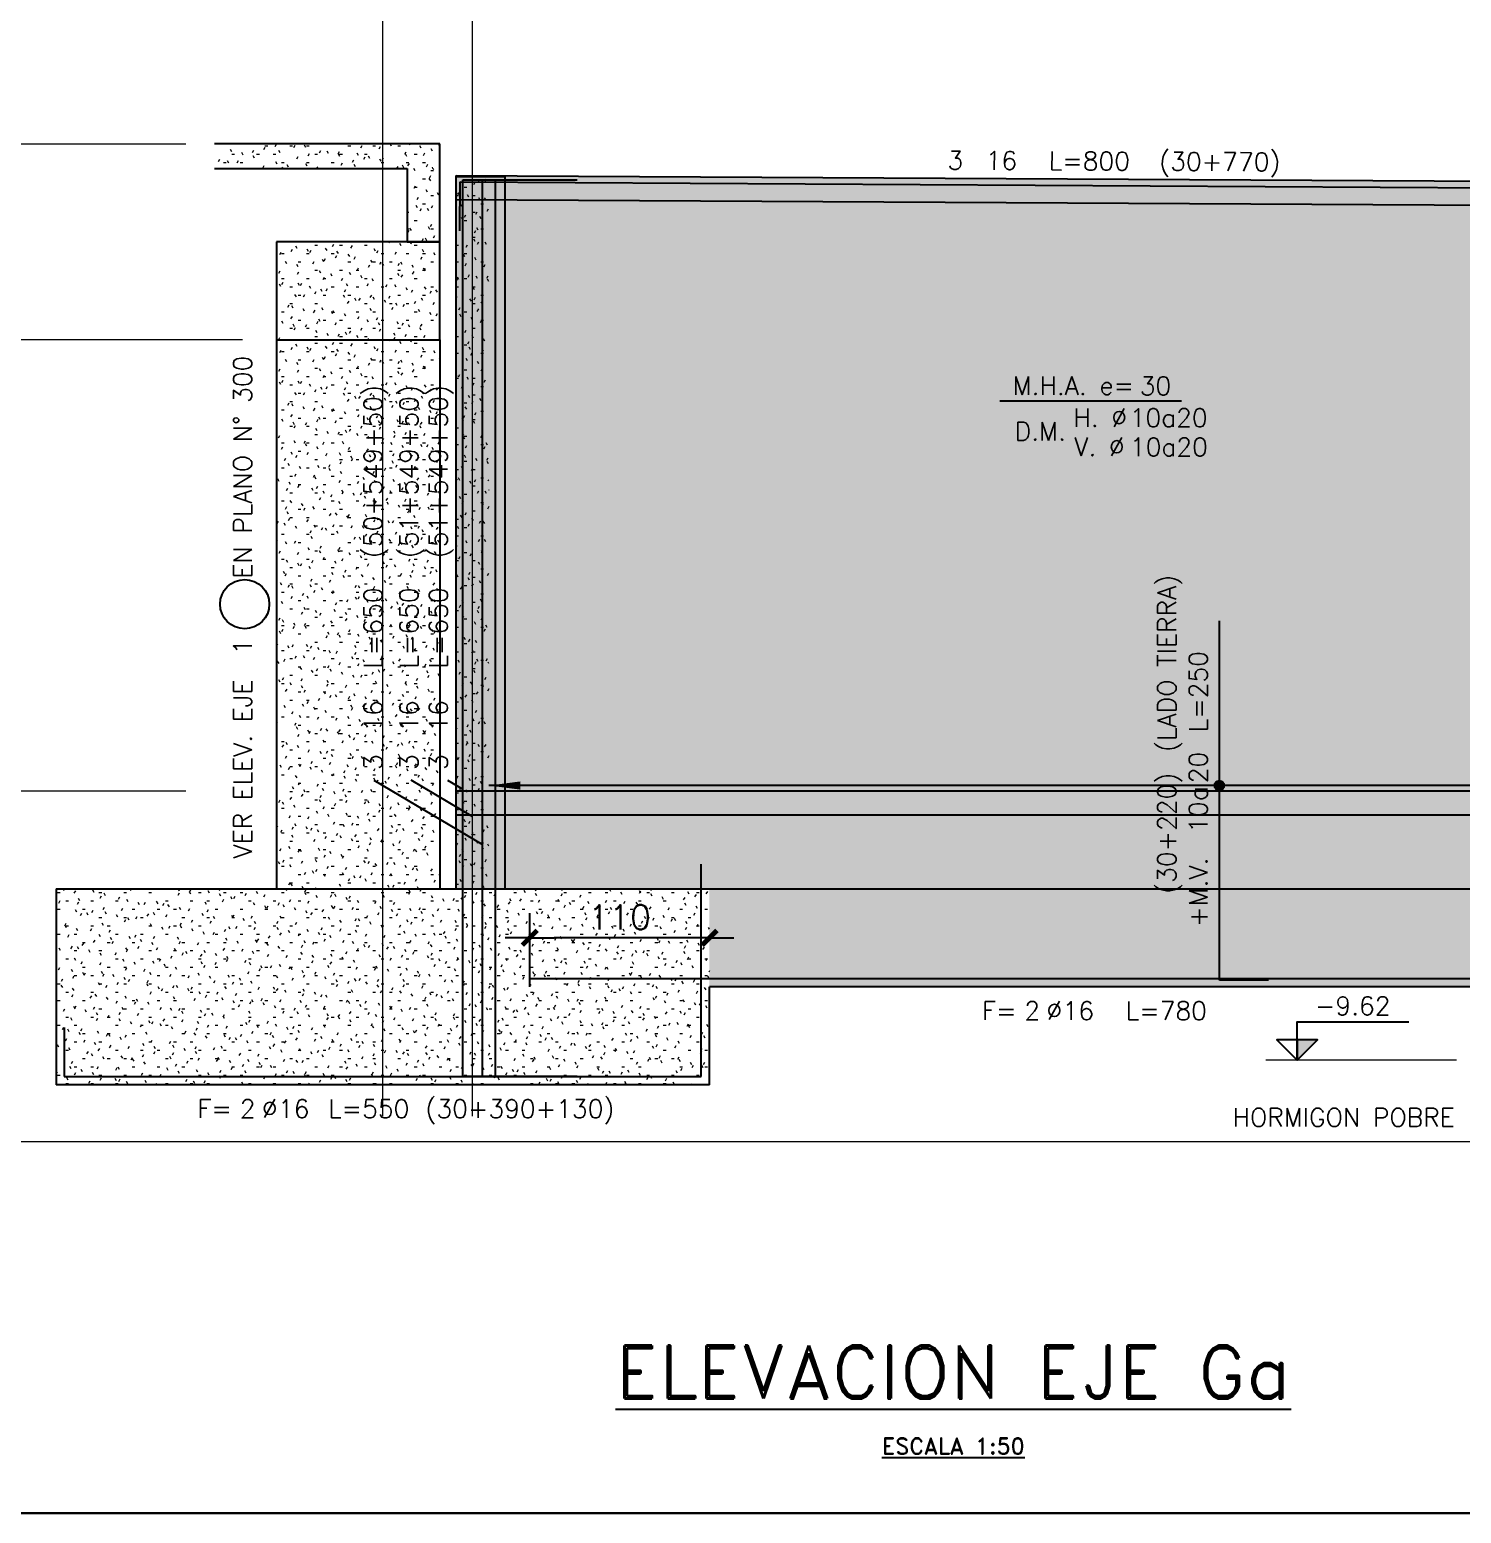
# Model space of a CAD drawing. Extents: x -9696 to 17719, y -11558 to 16829.
# Drawn here: x 628 to 1504, y 68 to 976 of the extents above; entities that cross this region are included whole.
import ezdxf
from ezdxf.enums import TextEntityAlignment as Align

# ---------------------------------------------------------------- set-up
doc = ezdxf.new("R2010")
doc.units = 0
doc.header["$LTSCALE"] = 30
doc.header["$MEASUREMENT"] = 0
doc.linetypes.add('EJEGa$0$RLE-PROYECCION', pattern=[0.71438, 0.47625, -0.23813])
doc.layers.get('0').update_dxf_attribs({"linetype": 'CONTINUOUS'})
for name, color, linetype in [('EJEGa$0$FE', 7, 'CONTINUOUS'), ('EJEGa$0$RLA-CONTORNOS', 3, 'CONTINUOUS'), ('EJEGa$0$RLA-FE', 7, 'CONTINUOUS'), ('EJEGa$0$RLA-TEXTOS-FE', 9, 'CONTINUOUS'), ('EJEGa$0$TEXTOS-FE', 9, 'CONTINUOUS'), ('EJEGa$0$TEXTOS1', 9, 'CONTINUOUS'), ('RLA-FORMATO', 7, 'CONTINUOUS')]:
    doc.layers.add(name, color=color, linetype=linetype)
doc.layers.add('EJEGa$0$RLA-ACHURADO', color=30, linetype='EJEGa$0$RLE-PROYECCION', lineweight=15, transparency=0.7)
for name, color, linetype, lineweight in [('EJEGa$0$RLA-CONTORNO', 30, 'CONTINUOUS', 25), ('EJEGa$0$RLA-EJES', 1, 'CONTINUOUS', 9), ('EJEGa$0$RLA-NIVEL-1', 1, 'CONTINUOUS', 9), ('EJEGa$0$RLA-TEXTOS-1', 9, 'CONTINUOUS', 9), ('EJEGa$0$RLA-TITULO', 6, 'CONTINUOUS', 25)]:
    doc.layers.add(name, color=color, linetype=linetype, lineweight=lineweight)
doc.styles.add('EJEGa$0$RomanD', font='romand.shx', dxfattribs={"height": 31.5})
doc.styles.add('EJEGa$0$RomanD_1', font='romand__.ttf', dxfattribs={"height": 10})
doc.styles.add('EJEGa$0$RomanS', font='romans.shx', dxfattribs={"height": 11.25})
doc.dimstyles.new('EJEGa$0$ING50', dxfattribs={"dimscale": 50, "dimtxt": 0.27, "dimasz": 0.3, "dimexe": 0, "dimexo": 0, "dimgap": 0.1, "dimtad": 1, "dimdec": 1, "dimzin": 12, "dimdsep": 46, "dimtxsty": 'EJEGa$0$RomanS', "dimblk": 'EJEGa$0$TICK1', "dimblk1": 'EJEGa$0$TICK1', "dimblk2": 'EJEGa$0$TICK1', "dimcen": 0.09, "dimclrd": 2, "dimclre": 1, "dimclrt": 3, "dimadec": 0, "dimazin": 0, "dimtfac": 1, "dimtdec": 0, "dimtix": 1, "dimtmove": 2, "dimatfit": 3, "dimldrblk": 'EJEGa$0$TICK1', "dimfxl": 0, "dimfxlon": 1, "dimtolj": 1, "dimtzin": 0, "dimarcsym": 0})
pattern_1 = [(0, (842.918, -1660.081), (20.32, 5.08), [1.676, -13.564, 1.676, -13.564, -81.28]), (0, (842.918, -1660.081), (20.32, 5.08), [-30.48, 1.676, -28.804, 1.676, -13.564, -35.56]), (0, (842.918, -1660.081), (20.32, 5.08), [-76.2, 1.676, -8.484, 1.676, -23.724]), (120, (850.538, -1657.541), (-14.559409, 15.057636), [1.676, -13.564, 1.676, -13.564, -81.28]), (120, (850.538, -1657.541), (-14.559409, 15.057636), [-30.48, 1.676, -28.804, 1.676, -13.564, -35.56]), (120, (850.538, -1657.541), (-14.559409, 15.057636), [-76.2, 1.676, -8.484, 1.676, -23.724]), (240, (853.078, -1647.381), (-5.760591, -20.137636), [1.676, -13.564, 1.676, -13.564, -81.28]), (240, (853.078, -1647.381), (-5.760591, -20.137636), [-30.48, 1.676, -28.804, 1.676, -13.564, -35.56]), (240, (853.078, -1647.381), (-5.760591, -20.137636), [-76.2, 1.676, -8.484, 1.676, -23.724])]

# ---------------------------------------------------------------- blocks, each defined once
blk = doc.blocks.new('*U228')
at = {"layer": 'EJEGa$0$RLA-FE'}
for p, q in [((390, 0), (390, 130)), ((0, 30), (0, 0)), ((0, 0), (308.21, 0)), ((308.21, 0), (358.21, 0)), ((358.21, 0), (390, 0))]:
    blk.add_line(p, q, dxfattribs=at)
at = {"layer": 'EJEGa$0$RLA-FE', "color": 3, "style": 'EJEGa$0$RomanS', "flags": 8}
for tag, p in [('F=', (102.71, -25.3)), ('NUM', (117.12, -25.3))]:
    blk.add_attdef(tag, text='', height=11.25, dxfattribs=at).set_placement(p, align=Align.RIGHT)
at = {"layer": 'EJEGa$0$RLA-FE', "color": 3, "style": 'EJEGa$0$RomanS'}
for tag, p, flags in [('PHI', (121.02, -25.08), 12), ('DIAM', (130.87, -25.3), 12), ('MINUS', (152.89, -25.3), 13), ('MARK', (166.28, -25.3), 13), ('TEXTO_FE1', (169.58, -25.3), 8), ('TEXTO_FE2', (237.11, -25.28), 8), ('TIPO', (193.8, -57.92), 13), ('NVECES', (179.93, -76.86), 13), ('NUMFE', (183.86, -96.62), 13), ('CAPA', (192.06, -115.74), 13), ('DESPLAZA', (277.18, -134.17), 13), ('ESPACIO', (283.22, -152.53), 13), ('CANT', (297.06, -171.33), 13)]:
    blk.add_attdef(tag, p, '', height=11.25, dxfattribs=dict(at, flags=flags))
blk = doc.blocks.new('*U230')
at = {"layer": 'EJEGa$0$RLA-FE'}
for p, q in [((0, 0), (0, 0)), ((0, 0), (698.21, 0)), ((698.21, 0), (748.21, 0)), ((748.21, 0), (780, 0)), ((780, 0), (780, 0))]:
    blk.add_line(p, q, dxfattribs=at)
at = {"layer": 'EJEGa$0$RLA-FE', "color": 3, "style": 'EJEGa$0$RomanS', "flags": 8}
for tag, p in [('F=', (297.99, -25.3)), ('NUM', (312.4, -25.3))]:
    blk.add_attdef(tag, text='', height=11.25, dxfattribs=at).set_placement(p, align=Align.RIGHT)
at = {"layer": 'EJEGa$0$RLA-FE', "color": 3, "style": 'EJEGa$0$RomanS'}
for tag, p, flags in [('PHI', (316.3, -25.08), 12), ('DIAM', (326.15, -25.3), 12), ('MINUS', (348.17, -25.3), 13), ('MARK', (361.56, -25.3), 13), ('TEXTO_FE1', (364.87, -25.3), 8), ('TEXTO_FE2', (432.39, -25.28), 8), ('TIPO', (388.8, -57.92), 13), ('NVECES', (374.93, -76.86), 13), ('NUMFE', (378.86, -96.62), 13), ('CAPA', (387.06, -115.74), 13), ('DESPLAZA', (277.18, -134.17), 13), ('ESPACIO', (283.22, -152.53), 13), ('CANT', (297.06, -171.33), 13)]:
    blk.add_attdef(tag, p, '', height=11.25, dxfattribs=dict(at, flags=flags))
blk = doc.blocks.new('EJEGa$0$TICK1')
at = {"color": 2}
for points in [[(0, 0), (-1, 0)], [(0, 0), (1, 0)]]:
    blk.add_lwpolyline(points, dxfattribs=at)
at = {"color": 2, "const_width": 0.2}
blk.add_lwpolyline([(-0.3, -0.3), (0.3, 0.3)], dxfattribs=at)
blk = doc.blocks.new('*D229')
at = {"layer": 'EJEGa$0$RLA-FE', "color": 2, "lineweight": -2, "transparency": 16777216}
blk.add_line((595.2, -887.01), (515.2, -887.01), dxfattribs=at)
at = {"layer": 'EJEGa$0$RLA-FE', "color": 2, "lineweight": -2, "transparency": 16777216, "xscale": 15, "yscale": 15, "zscale": 15, "rotation": 180}
blk.add_blockref('EJEGa$0$TICK1', (500.2, -887.01), dxfattribs=at)
at = {"layer": 'EJEGa$0$RLA-FE', "color": 2, "lineweight": -2, "transparency": 16777216, "xscale": 15, "yscale": 15, "zscale": 15}
blk.add_blockref('EJEGa$0$TICK1', (610.2, -887.01), dxfattribs=at)
at = {"layer": 'EJEGa$0$RLA-FE', "color": 3, "transparency": 16777216, "insert": (555.2, -874.44), "char_height": 15, "attachment_point": 5, "style": 'EJEGa$0$RomanS'}
blk.add_mtext('\\A1;110', dxfattribs=at)
blk = doc.blocks.new('*U225')
at = {"layer": 'EJEGa$0$TEXTOS1', "color": 5}
blk.add_line((-55.6, 0), (55.6, 0), dxfattribs=at)
at = {"layer": 'EJEGa$0$TEXTOS-FE', "color": 9, "style": 'EJEGa$0$RomanS'}
for s, p in [('H. %%C', (5.91, -15.98)), ('D.M.', (-30.78, -24.35)), ('V. %%C', (5.39, -33.82))]:
    blk.add_text(s, height=11.25, dxfattribs=at).set_placement(p, align=Align.CENTER)
at = {"layer": 'EJEGa$0$TEXTOS-FE', "color": 9, "style": 'EJEGa$0$RomanS', "flags": 12}
for tag, p in [('MALLA_2', (23.91, -16.08)), ('MALLA_3', (24.04, -33.98))]:
    blk.add_attdef(tag, p, '', height=11.25, dxfattribs=at)
at = {"layer": 'EJEGa$0$TEXTOS1', "color": 9, "style": 'EJEGa$0$RomanS'}
blk.add_text('M.H.A. e=', height=11.25, dxfattribs=at).set_placement((-10.55, 3.6), align=Align.CENTER)
at = {"layer": 'EJEGa$0$TEXTOS1', "color": 9, "style": 'EJEGa$0$RomanS', "flags": 12}
blk.add_attdef('ESPESOR', (30.06, 3.44), '', height=11.25, dxfattribs=at)
blk = doc.blocks.new('EJEGa$0$FLECHA')
at = {"color": 2}
blk.add_lwpolyline([(0, 0, 0, 5, 0), (19.21, 0, 5, 5, 0)], format="xyseb", dxfattribs=at)
blk = doc.blocks.new('*U236')
at = {"layer": 'EJEGa$0$RLA-FE'}
h = blk.add_hatch(color=256, dxfattribs=at)
edge = h.paths.add_edge_path()
edge.add_arc((119.19, 0), 3, 0, 360)
at = {"layer": 'EJEGa$0$RLA-FE', "color": 1}
blk.add_line((119.19, -342.84), (119.19, 447.14), dxfattribs=at)
at = {"layer": 'EJEGa$0$RLA-FE'}
for p, q in [((0, -30), (0, 0)), ((0, 0), (138.21, 0)), ((138.21, 0), (188.21, 0)), ((188.21, 0), (220, 0)), ((220, 0), (220, 0))]:
    blk.add_line(p, q, dxfattribs=at)
blk.add_circle((119.19, 0), 3, dxfattribs=at)
at = {"layer": 'EJEGa$0$FE', "color": 1, "rotation": 270}
blk.add_blockref('EJEGa$0$FLECHA', (119.19, 447.14), dxfattribs=at)
at = {"layer": 'EJEGa$0$FE', "color": 1, "xscale": -1, "rotation": 270}
blk.add_blockref('EJEGa$0$FLECHA', (119.19, -342.84), dxfattribs=at)
at = {"layer": 'EJEGa$0$RLA-FE', "color": 3, "style": 'EJEGa$0$RomanS'}
for tag, flags, p in [('TEXTO_FE2', 8, (127.09, 26.53)), ('+SUPLE', 12, (75.04, 7.32))]:
    blk.add_attdef(tag, text='', height=11.25, dxfattribs=dict(at, flags=flags)).set_placement(p, align=Align.RIGHT)
for tag, p, flags in [('LADO', (139.75, 26.53), 8), ('PHI', (79.08, 7.54), 14), ('A', (109.68, 7.32), 12), ('ESP', (120.58, 7.32), 12), ('MINUS', (145.65, 7.32), 13), ('TEXTO_FE1', (151.84, 7.32), 8), ('MARK', (159.05, 7.32), 13), ('TIPO', (89.59, -50.69), 13), ('NVECES', (75.71, -69.63), 13), ('NUMFE', (79.64, -89.39), 13), ('CAPA', (87.84, -108.51), 13), ('DESPLAZA', (258.97, -126.5), 13), ('ESPACIO', (265.02, -144.86), 13), ('CANT', (278.86, -163.66), 13), ('REC', (283.33, -184.45), 9)]:
    blk.add_attdef(tag, p, '', height=11.25, dxfattribs=dict(at, flags=flags))
at = {"layer": 'EJEGa$0$RLA-FE', "color": 3, "style": 'EJEGa$0$RomanS', "flags": 12}
blk.add_attdef('DIAM', text='', height=11.25, dxfattribs=at).set_placement((99.88, 7.32), align=Align.CENTER)
blk = doc.blocks.new('*U264')
at = {"layer": 'EJEGa$0$RLA-FE'}
for p, q in [((0, -30), (0, 0)), ((0, 0), (688.21, 0)), ((688.21, 0), (738.21, 0)), ((738.21, 0), (770, 0)), ((770, 0), (770, 0))]:
    blk.add_line(p, q, dxfattribs=at)
at = {"layer": 'EJEGa$0$RLA-FE', "color": 3, "style": 'EJEGa$0$RomanS', "flags": 8}
for tag, p in [('F=', (293.44, 9.32)), ('NUM', (307.85, 9.32))]:
    blk.add_attdef(tag, text='', height=11.25, dxfattribs=at).set_placement(p, align=Align.RIGHT)
at = {"layer": 'EJEGa$0$RLA-FE', "color": 3, "style": 'EJEGa$0$RomanS'}
for tag, p, flags in [('PHI', (311.74, 9.54), 14), ('DIAM', (321.6, 9.32), 12), ('MINUS', (343.62, 9.32), 13), ('MARK', (357.01, 9.32), 13), ('TEXTO_FE1', (360.31, 9.32), 8), ('TEXTO_FE2', (427.83, 9.34), 8), ('TIPO', (383.8, -75.78), 13), ('NVECES', (369.93, -94.72), 13), ('NUMFE', (373.86, -114.48), 13), ('CAPA', (382.06, -133.6), 13), ('DESPLAZA', (278.34, -151.59), 13), ('ESPACIO', (284.39, -169.95), 13), ('CANT', (298.23, -188.75), 13)]:
    blk.add_attdef(tag, p, '', height=11.25, dxfattribs=dict(at, flags=flags))
blk = doc.blocks.new('*U266')
at = {"layer": 'EJEGa$0$RLA-FE'}
for p, q in [((0, 36), (0, 0)), ((580, 0), (580, 34)), ((0, 0), (498.21, 0)), ((498.21, 0), (548.21, 0)), ((548.21, 0), (580, 0))]:
    blk.add_line(p, q, dxfattribs=at)
at = {"layer": 'EJEGa$0$RLA-FE', "color": 3, "style": 'EJEGa$0$RomanS', "flags": 8}
for tag, p in [('F=', (198.44, -19.89)), ('NUM', (212.85, -19.89))]:
    blk.add_attdef(tag, text='', height=11.25, dxfattribs=at).set_placement(p, align=Align.RIGHT)
at = {"layer": 'EJEGa$0$RLA-FE', "color": 3, "style": 'EJEGa$0$RomanS'}
for tag, p, flags in [('PHI', (216.74, -19.68), 12), ('DIAM', (226.6, -19.89), 12), ('MINUS', (248.62, -19.89), 13), ('MARK', (262.01, -19.89), 13), ('TEXTO_FE1', (265.31, -19.89), 8), ('TEXTO_FE2', (332.83, -19.88), 8), ('TIPO', (288.8, -57.92), 13), ('NVECES', (274.93, -76.86), 13), ('NUMFE', (278.86, -96.62), 13), ('CAPA', (287.06, -115.74), 13), ('DESPLAZA', (277.18, -134.17), 13), ('ESPACIO', (283.22, -152.53), 13), ('CANT', (297.06, -171.33), 13)]:
    blk.add_attdef(tag, p, '', height=11.25, dxfattribs=dict(at, flags=flags))
blk = doc.blocks.new('*U267')
at = {"layer": 'EJEGa$0$RLA-FE'}
for p, q in [((0, 36), (0, 0)), ((580, 0), (580, 34)), ((0, 0), (498.21, 0)), ((498.21, 0), (548.21, 0)), ((548.21, 0), (580, 0))]:
    blk.add_line(p, q, dxfattribs=at)
at = {"layer": 'EJEGa$0$RLA-FE', "color": 3, "style": 'EJEGa$0$RomanS', "flags": 8}
for tag, p in [('F=', (198.44, -49.89)), ('NUM', (212.85, -49.89))]:
    blk.add_attdef(tag, text='', height=11.25, dxfattribs=at).set_placement(p, align=Align.RIGHT)
at = {"layer": 'EJEGa$0$RLA-FE', "color": 3, "style": 'EJEGa$0$RomanS'}
for tag, p, flags in [('PHI', (216.74, -49.68), 12), ('DIAM', (226.6, -49.89), 12), ('MINUS', (248.62, -49.89), 13), ('MARK', (262.01, -49.89), 13), ('TEXTO_FE1', (265.31, -49.89), 8), ('TEXTO_FE2', (332.83, -49.88), 8), ('TIPO', (288.8, -57.92), 13), ('NVECES', (274.93, -76.86), 13), ('NUMFE', (278.86, -96.62), 13), ('CAPA', (287.06, -115.74), 13), ('DESPLAZA', (277.18, -134.17), 13), ('ESPACIO', (283.22, -152.53), 13), ('CANT', (297.06, -171.33), 13)]:
    blk.add_attdef(tag, p, '', height=11.25, dxfattribs=dict(at, flags=flags))
blk = doc.blocks.new('*U268')
at = {"layer": 'EJEGa$0$RLA-FE'}
for p, q in [((0, -51), (0, 0)), ((0, 0), (467.21, 0)), ((467.21, 0), (517.21, 0)), ((517.21, 0), (549, 0)), ((549, 0), (549, -50))]:
    blk.add_line(p, q, dxfattribs=at)
at = {"layer": 'EJEGa$0$RLA-FE', "color": 3, "style": 'EJEGa$0$RomanS', "flags": 8}
for tag, p in [('F=', (182.94, 9.32)), ('NUM', (197.35, 9.32))]:
    blk.add_attdef(tag, text='', height=11.25, dxfattribs=at).set_placement(p, align=Align.RIGHT)
at = {"layer": 'EJEGa$0$RLA-FE', "color": 3, "style": 'EJEGa$0$RomanS'}
for tag, p, flags in [('PHI', (201.24, 9.54), 14), ('DIAM', (211.1, 9.32), 12), ('MINUS', (233.12, 9.32), 13), ('MARK', (246.51, 9.32), 13), ('TEXTO_FE1', (249.81, 9.32), 8), ('TEXTO_FE2', (317.33, 9.34), 8), ('TIPO', (273.3, -75.78), 13), ('NVECES', (259.43, -94.72), 13), ('NUMFE', (263.36, -114.48), 13), ('CAPA', (271.56, -133.6), 13), ('DESPLAZA', (278.34, -151.59), 13), ('ESPACIO', (284.39, -169.95), 13), ('CANT', (298.23, -188.75), 13)]:
    blk.add_attdef(tag, p, '', height=11.25, dxfattribs=dict(at, flags=flags))
blk = doc.blocks.new('*U269')
at = {"layer": 'EJEGa$0$RLA-FE'}
for p, q in [((0, -51), (0, 0)), ((0, 0), (467.21, 0)), ((467.21, 0), (517.21, 0)), ((517.21, 0), (549, 0)), ((549, 0), (549, -50))]:
    blk.add_line(p, q, dxfattribs=at)
at = {"layer": 'EJEGa$0$RLA-FE', "color": 3, "style": 'EJEGa$0$RomanS', "flags": 8}
for tag, p in [('F=', (182.94, 39.32)), ('NUM', (197.35, 39.32))]:
    blk.add_attdef(tag, text='', height=11.25, dxfattribs=at).set_placement(p, align=Align.RIGHT)
at = {"layer": 'EJEGa$0$RLA-FE', "color": 3, "style": 'EJEGa$0$RomanS'}
for tag, p, flags in [('PHI', (201.24, 39.54), 14), ('DIAM', (211.1, 39.32), 12), ('MINUS', (233.12, 39.32), 13), ('MARK', (246.51, 39.32), 13), ('TEXTO_FE1', (249.81, 39.32), 8), ('TEXTO_FE2', (317.33, 39.34), 8), ('TIPO', (273.3, -75.78), 13), ('NVECES', (259.43, -94.72), 13), ('NUMFE', (263.36, -114.48), 13), ('CAPA', (271.56, -133.6), 13), ('DESPLAZA', (278.34, -151.59), 13), ('ESPACIO', (284.39, -169.95), 13), ('CANT', (298.23, -188.75), 13)]:
    blk.add_attdef(tag, p, '', height=11.25, dxfattribs=dict(at, flags=flags))
blk = doc.blocks.new('*U270')
at = {"layer": 'EJEGa$0$RLA-FE'}
for p, q in [((0, -50), (0, 0)), ((0, 0), (467.21, 0)), ((467.21, 0), (517.21, 0)), ((517.21, 0), (549, 0)), ((549, 0), (549, -50))]:
    blk.add_line(p, q, dxfattribs=at)
at = {"layer": 'EJEGa$0$RLA-FE', "color": 3, "style": 'EJEGa$0$RomanS', "flags": 8}
for tag, p in [('F=', (182.94, 69.32)), ('NUM', (197.35, 69.32))]:
    blk.add_attdef(tag, text='', height=11.25, dxfattribs=at).set_placement(p, align=Align.RIGHT)
at = {"layer": 'EJEGa$0$RLA-FE', "color": 3, "style": 'EJEGa$0$RomanS'}
for tag, p, flags in [('PHI', (201.24, 69.54), 14), ('DIAM', (211.1, 69.32), 12), ('MINUS', (233.12, 69.32), 13), ('MARK', (246.51, 69.32), 13), ('TEXTO_FE1', (249.81, 69.32), 8), ('TEXTO_FE2', (317.33, 69.34), 8), ('TIPO', (273.3, -75.78), 13), ('NVECES', (259.43, -94.72), 13), ('NUMFE', (263.36, -114.48), 13), ('CAPA', (271.56, -133.6), 13), ('DESPLAZA', (283.34, -151.59), 13), ('ESPACIO', (289.39, -169.95), 13), ('CANT', (303.23, -188.75), 13)]:
    blk.add_attdef(tag, p, '', height=11.25, dxfattribs=dict(at, flags=flags))
blk = doc.blocks.new('EJEGa$0$A$C1DD01028')
at = {"layer": 'EJEGa$0$RLA-FE'}
ref = blk.add_blockref('*U270', (24, -115), dxfattribs=dict(at, rotation=90))
ref.add_attrib('DIAM', '16', (-45.32, 96.1), dxfattribs={"color": 3, "height": 11.25, "rotation": 90, "style": 'EJEGa$0$RomanS'})
ref.add_attrib('NUM', '3', dxfattribs={"color": 3, "height": 11.25, "rotation": 90, "style": 'EJEGa$0$RomanS'}).set_placement((-45.32, 82.35), align=Align.RIGHT)
ref.add_attrib('TEXTO_FE1', 'L=650', (-45.32, 134.81), dxfattribs={"color": 3, "height": 11.25, "rotation": 90, "style": 'EJEGa$0$RomanS'})
ref.add_attrib('TEXTO_FE2', '(50+549+50)', (-45.34, 202.33), dxfattribs={"color": 3, "height": 11.25, "rotation": 90, "style": 'EJEGa$0$RomanS'})
ref = blk.add_blockref('*U269', (16, -115), dxfattribs=dict(at, rotation=90))
ref.add_attrib('DIAM', '16', (-23.32, 96.1), dxfattribs={"color": 3, "height": 11.25, "rotation": 90, "style": 'EJEGa$0$RomanS'})
ref.add_attrib('NUM', '3', dxfattribs={"color": 3, "height": 11.25, "rotation": 90, "style": 'EJEGa$0$RomanS'}).set_placement((-23.32, 82.35), align=Align.RIGHT)
ref.add_attrib('TEXTO_FE1', 'L=650', (-23.32, 134.81), dxfattribs={"color": 3, "height": 11.25, "rotation": 90, "style": 'EJEGa$0$RomanS'})
ref.add_attrib('TEXTO_FE2', '(51+549+50)', (-23.34, 202.33), dxfattribs={"color": 3, "height": 11.25, "rotation": 90, "style": 'EJEGa$0$RomanS'})
ref = blk.add_blockref('*U268', (4, -115), dxfattribs=dict(at, rotation=90))
ref.add_attrib('DIAM', '16', (-5.32, 96.1), dxfattribs={"color": 3, "height": 11.25, "rotation": 90, "style": 'EJEGa$0$RomanS'})
ref.add_attrib('NUM', '3', dxfattribs={"color": 3, "height": 11.25, "rotation": 90, "style": 'EJEGa$0$RomanS'}).set_placement((-5.32, 82.35), align=Align.RIGHT)
ref.add_attrib('TEXTO_FE1', 'L=650', (-5.32, 134.81), dxfattribs={"color": 3, "height": 11.25, "rotation": 90, "style": 'EJEGa$0$RomanS'})
ref.add_attrib('TEXTO_FE2', '(51+549+50)', (-5.34, 202.33), dxfattribs={"color": 3, "height": 11.25, "rotation": 90, "style": 'EJEGa$0$RomanS'})
ref = blk.add_blockref('*U267', (813.98, -150), dxfattribs=dict(at, rotation=90))
ref.add_attrib('DIAM', '16', (863.88, 76.6), dxfattribs={"color": 3, "height": 11.25, "rotation": 90, "style": 'EJEGa$0$RomanS'})
ref.add_attrib('NUM', '3', dxfattribs={"color": 3, "height": 11.25, "rotation": 90, "style": 'EJEGa$0$RomanS'}).set_placement((863.88, 62.85), align=Align.RIGHT)
ref.add_attrib('TEXTO_FE1', 'L=650', (863.88, 115.31), dxfattribs={"color": 3, "height": 11.25, "rotation": 90, "style": 'EJEGa$0$RomanS'})
ref.add_attrib('TEXTO_FE2', '(36+580+34)', (863.86, 182.83), dxfattribs={"color": 3, "height": 11.25, "rotation": 90, "style": 'EJEGa$0$RomanS'})
ref.add_attrib('PHI', '%%C', (863.66, 66.74), dxfattribs={"color": 3, "height": 11.25, "rotation": 90, "style": 'EJEGa$0$RomanS'})
ref = blk.add_blockref('*U266', (825.98, -150), dxfattribs=dict(at, rotation=90))
ref.add_attrib('DIAM', '16', (845.88, 76.6), dxfattribs={"color": 3, "height": 11.25, "rotation": 90, "style": 'EJEGa$0$RomanS'})
ref.add_attrib('NUM', '3', dxfattribs={"color": 3, "height": 11.25, "rotation": 90, "style": 'EJEGa$0$RomanS'}).set_placement((845.88, 62.85), align=Align.RIGHT)
ref.add_attrib('TEXTO_FE1', 'L=650', (845.88, 115.31), dxfattribs={"color": 3, "height": 11.25, "rotation": 90, "style": 'EJEGa$0$RomanS'})
ref.add_attrib('TEXTO_FE2', '(36+580+34)', (845.86, 182.83), dxfattribs={"color": 3, "height": 11.25, "rotation": 90, "style": 'EJEGa$0$RomanS'})
ref.add_attrib('PHI', '%%C', (845.66, 66.74), dxfattribs={"color": 3, "height": 11.25, "rotation": 90, "style": 'EJEGa$0$RomanS'})
blk = doc.blocks.new('EJEGa$0$nivel-el')
blk.add_hatch(color=1).paths.add_polyline_path([(0, 0), (12.5, 12.5), (0, 12.5)])
at = {"color": 3}
blk.add_lwpolyline([(0, 0), (12.5, 12.5), (-12.5, 12.5), (0, 0), (0, 23.61), (68.35, 23.61)], dxfattribs=at)
blk.add_lwpolyline([(0, 0), (12.5, 12.5), (0, 12.5), (0, 0)])
at = {"color": 3, "style": 'EJEGa$0$RomanS', "flags": 4}
blk.add_attdef('%%P0.00', text='', height=11.25, dxfattribs=at).set_placement((33.96, 27.67), align=Align.CENTER)
blk = doc.blocks.new('EJEGa')
at = {"layer": 'EJEGa$0$RLA-ACHURADO'}
h = blk.add_hatch(dxfattribs=at)
h.set_pattern_fill('SAND - DENSE', color=256, style=0, pattern_type=2)
h.set_pattern_definition(pattern_1)
h.paths.add_polyline_path([(309.39, -416), (445.18, -416), (445.18, -401), (309.39, -401)])
h = blk.add_hatch(dxfattribs=at)
h.set_pattern_fill('SAND - DENSE', color=256, style=0, pattern_type=2)
h.set_pattern_definition(pattern_1)
h.paths.add_polyline_path([(425.18, -461), (445.18, -461), (445.18, -416), (425.18, -416)], flags=0)
h = blk.add_hatch(dxfattribs=at)
h.set_pattern_fill('SAND - DENSE', color=256, style=0, pattern_type=2)
h.set_pattern_definition(pattern_1)
h.paths.add_polyline_path([(1285.18, -952), (1285.18, -424.86), (455.2, -420.3), (455.2, -857), (1247.68, -857), (1247.68, -952)])
h = blk.add_hatch(dxfattribs=at)
h.set_pattern_fill('SAND - DENSE', color=256, style=0, pattern_type=2)
h.set_pattern_definition(pattern_1)
h.paths.add_polyline_path([(475.2, -857), (475.2, -421), (455.2, -421), (455.2, -857)], flags=0)
h = blk.add_hatch(dxfattribs=at)
h.set_pattern_fill('SAND - DENSE', color=256, style=0, pattern_type=2)
h.set_pattern_definition(pattern_1)
h.paths.add_polyline_path([(445.18, -521), (445.18, -461), (345.18, -461), (345.18, -521)], flags=0)
h = blk.add_hatch(dxfattribs=at)
h.set_pattern_fill('SAND - DENSE', color=256, style=0, pattern_type=2)
h.set_pattern_definition([(0, (842.918, -1720.081), (20.32, 5.08), [1.676, -13.564, 1.676, -13.564, -81.28]), (0, (842.918, -1720.081), (20.32, 5.08), [-30.48, 1.676, -28.804, 1.676, -13.564, -35.56]), (0, (842.918, -1720.081), (20.32, 5.08), [-76.2, 1.676, -8.484, 1.676, -23.724]), (120, (850.538, -1717.541), (-14.55941, 15.057636), [1.676, -13.564, 1.676, -13.564, -81.28]), (120, (850.538, -1717.541), (-14.55941, 15.057636), [-30.48, 1.676, -28.804, 1.676, -13.564, -35.56]), (120, (850.538, -1717.541), (-14.55941, 15.057636), [-76.2, 1.676, -8.484, 1.676, -23.724]), (240, (853.078, -1707.381), (-5.76059, -20.137636), [1.676, -13.564, 1.676, -13.564, -81.28]), (240, (853.078, -1707.381), (-5.76059, -20.137636), [-30.48, 1.676, -28.804, 1.676, -13.564, -35.56]), (240, (853.078, -1707.381), (-5.76059, -20.137636), [-76.2, 1.676, -8.484, 1.676, -23.724])])
h.paths.add_polyline_path([(445.18, -857), (445.18, -521), (345.18, -521), (345.18, -857)])
h = blk.add_hatch(dxfattribs=at)
h.set_pattern_fill('SAND - DENSE', color=256, style=0, pattern_type=2)
h.set_pattern_definition(pattern_1)
h.paths.add_polyline_path([(1285.18, -812), (1285.18, -797), (455.2, -797), (455.2, -812)], flags=0)
h = blk.add_hatch(dxfattribs=at)
h.set_pattern_fill('SAND - DENSE', color=256, style=0, pattern_type=2)
h.set_pattern_definition(pattern_1)
h.paths.add_polyline_path([(210.2, -977), (610.2, -977), (610.2, -857), (210.2, -857)], flags=0)
h = blk.add_hatch(dxfattribs=at)
h.set_pattern_fill('SAND - DENSE', color=256, style=0, pattern_type=2)
h.set_pattern_definition(pattern_1)
h.paths.add_polyline_path([(1187.68, -917), (1247.68, -957), (1247.68, -857), (610.2, -857), (610.2, -917)])
at = {"layer": 'EJEGa$0$RLA-CONTORNO'}
for p, q in [((445.18, -401), (307.21, -401)), ((445.18, -416), (445.18, -401)), ((307.21, -416), (425.18, -416)), ((425.18, -416), (425.18, -461)), ((445.18, -461), (445.18, -416)), ((455.2, -857), (455.2, -420.3)), ((455.2, -420.3), (455.2, -421)), ((455.2, -420.3), (1285.18, -424.86)), ((455.2, -421), (485.2, -421)), ((485.2, -857), (485.2, -421)), ((1285.18, -439.86), (455.2, -435.3)), ((425.18, -461), (345.18, -461)), ((345.18, -461), (345.18, -521)), ((445.18, -461), (425.18, -461)), ((425.18, -461), (445.18, -461)), ((445.18, -521), (445.18, -461)), ((345.18, -521), (445.18, -521)), ((345.18, -521), (345.18, -857)), ((445.18, -521), (445.18, -857)), ((455.2, -797), (1285.18, -797)), ((1285.18, -812), (455.2, -812)), ((210.2, -857), (1247.68, -857)), ((210.2, -857), (210.2, -977)), ((1187.68, -917), (610.2, -917)), ((610.2, -977), (610.2, -917)), ((610.2, -977), (210.2, -977))]:
    blk.add_line(p, q, dxfattribs=at)
at = {"layer": 'EJEGa$0$RLA-CONTORNOS', "color": 2}
for p, q in [((404.66, -790.53), (471.2, -829.87)), ((427.43, -790.42), (465.2, -812.75)), ((449.88, -790.61), (459.2, -796.13))]:
    blk.add_line(p, q, dxfattribs=at)
at = {"layer": 'EJEGa$0$RLA-EJES'}
for p, q in [((410.2, -996.18), (410.2, -59.83)), ((465.2, -996.18), (465.2, -59.83))]:
    blk.add_line(p, q, dxfattribs=at)
at = {"layer": 'EJEGa$0$RLA-FE', "color": 1}
blk.add_line((500.2, -917.01), (500.2, -872.01), dxfattribs=at)
at = {"layer": 'EJEGa$0$RLA-NIVEL-1'}
for p, q in [((-51.05, -401), (289.59, -401)), ((324.4, -521), (-15.47, -521)), ((-51.05, -797), (289.59, -797)), ((1067.59, -962), (950.83, -962)), ((1231.04, -1012), (-53.44, -1012))]:
    blk.add_line(p, q, dxfattribs=at)
at = {"layer": 'EJEGa$0$RLA-TEXTOS-FE', "color": 2}
blk.add_circle((325.7, -682.76), 15.07, dxfattribs=at)
at = {"color": 2}
blk.add_blockref('EJEGa$0$A$C1DD01028', (455.2, -857), dxfattribs=at)
ref = blk.add_blockref('*U225', (843.54, -558.22))
ref.add_attrib('ESPESOR', '30', (873.6, -554.78), dxfattribs={"layer": 'EJEGa$0$TEXTOS1', "color": 9, "height": 11.25, "style": 'EJEGa$0$RomanS'})
ref.add_attrib('MALLA_2', '10a20', (867.45, -574.29), dxfattribs={"layer": 'EJEGa$0$TEXTOS-FE', "color": 9, "height": 11.25, "style": 'EJEGa$0$RomanS'})
ref.add_attrib('MALLA_3', '10a20', (867.58, -592.19), dxfattribs={"layer": 'EJEGa$0$TEXTOS-FE', "color": 9, "height": 11.25, "style": 'EJEGa$0$RomanS'})
ref = blk.add_blockref('EJEGa$0$nivel-el', (969.99, -962))
ref.add_attrib('%%P0.00', '-9.62', dxfattribs={"color": 3, "height": 11.25, "style": 'EJEGa$0$RomanS'}).set_placement((1003.95, -934.33), align=Align.CENTER)
at = {"layer": 'EJEGa$0$RLA-FE'}
ref = blk.add_blockref('*U264', (457.6, -424.32), dxfattribs=dict(at, rotation=359.6851911926109))
ref.add_attrib('DIAM', '16', (779.25, -416.76), dxfattribs={"color": 3, "height": 11.25, "rotation": 359.68519, "style": 'EJEGa$0$RomanS'})
ref.add_attrib('NUM', '3', dxfattribs={"color": 3, "height": 11.25, "rotation": 359.68519, "style": 'EJEGa$0$RomanS'}).set_placement((765.5, -416.68), align=Align.RIGHT)
ref.add_attrib('TEXTO_FE1', 'L=800', (817.96, -416.97), dxfattribs={"color": 3, "height": 11.25, "rotation": 359.68519, "style": 'EJEGa$0$RomanS'})
ref.add_attrib('TEXTO_FE2', '(30+770)', (885.48, -417.32), dxfattribs={"color": 3, "height": 11.25, "rotation": 359.68519, "style": 'EJEGa$0$RomanS'})
ref = blk.add_blockref('*U236', (922.34, -913), dxfattribs=dict(at, rotation=90))
ref.add_attrib('DIAM', '10', dxfattribs={"color": 3, "height": 11.25, "rotation": 90, "style": 'EJEGa$0$RomanS'}).set_placement((915.02, -813.12), align=Align.CENTER)
ref.add_attrib('LADO', '(LADO TIERRA)', (895.81, -773.25), dxfattribs={"color": 3, "height": 11.25, "rotation": 90, "style": 'EJEGa$0$RomanS'})
ref.add_attrib('TEXTO_FE1', 'L=250', (915.02, -761.16), dxfattribs={"color": 3, "height": 11.25, "rotation": 90, "style": 'EJEGa$0$RomanS'})
ref.add_attrib('TEXTO_FE2', '(30+220)', dxfattribs={"color": 3, "height": 11.25, "rotation": 90, "style": 'EJEGa$0$RomanS'}).set_placement((895.82, -785.91), align=Align.RIGHT)
ref.add_attrib('+SUPLE', '+M.V.', dxfattribs={"color": 3, "height": 11.25, "rotation": 90, "style": 'EJEGa$0$RomanS'}).set_placement((915.02, -837.96), align=Align.RIGHT)
ref.add_attrib('A', 'a', (915.02, -803.32), dxfattribs={"color": 3, "height": 11.25, "rotation": 90, "style": 'EJEGa$0$RomanS'})
ref.add_attrib('ESP', '20', (915.02, -792.42), dxfattribs={"color": 3, "height": 11.25, "rotation": 90, "style": 'EJEGa$0$RomanS'})
ref = blk.add_blockref('*U228', (215.2, -972), dxfattribs=at)
ref.add_attrib('DIAM', '16', (346.07, -997.3), dxfattribs={"color": 3, "height": 11.25, "style": 'EJEGa$0$RomanS'})
ref.add_attrib('NUM', '2', dxfattribs={"color": 3, "height": 11.25, "style": 'EJEGa$0$RomanS'}).set_placement((332.32, -997.3), align=Align.RIGHT)
ref.add_attrib('TEXTO_FE1', 'L=550', (376.84, -997.3), dxfattribs={"color": 3, "height": 11.25, "style": 'EJEGa$0$RomanS'})
ref.add_attrib('TEXTO_FE2', '(30+390+130)', (436.33, -997.28), dxfattribs={"color": 3, "height": 11.25, "style": 'EJEGa$0$RomanS'})
ref.add_attrib('PHI', '%%C', (336.22, -997.08), dxfattribs={"color": 3, "height": 11.25, "style": 'EJEGa$0$RomanS'})
ref.add_attrib('F=', 'F=', dxfattribs={"color": 3, "height": 11.25, "style": 'EJEGa$0$RomanS'}).set_placement((317.91, -997.3), align=Align.RIGHT)
ref = blk.add_blockref('*U230', (500.2, -912.01), dxfattribs=at)
ref.add_attrib('DIAM', '16', (826.36, -937.31), dxfattribs={"color": 3, "height": 11.25, "style": 'EJEGa$0$RomanS'})
ref.add_attrib('NUM', '2', dxfattribs={"color": 3, "height": 11.25, "style": 'EJEGa$0$RomanS'}).set_placement((812.6, -937.31), align=Align.RIGHT)
ref.add_attrib('TEXTO_FE1', 'L=780', (865.07, -937.31), dxfattribs={"color": 3, "height": 11.25, "style": 'EJEGa$0$RomanS'})
ref.add_attrib('PHI', '%%C', (816.5, -937.1), dxfattribs={"color": 3, "height": 11.25, "style": 'EJEGa$0$RomanS'})
ref.add_attrib('F=', 'F=', dxfattribs={"color": 3, "height": 11.25, "style": 'EJEGa$0$RomanS'}).set_placement((798.2, -937.31), align=Align.RIGHT)
at = {"layer": 'EJEGa$0$RLA-TEXTOS-1', "insert": (998.47, -996.99), "char_height": 11.25, "width": 198.0168, "attachment_point": 5, "style": 'EJEGa$0$RomanS'}
blk.add_mtext('HORMIGON POBRE', dxfattribs=at)
at = {"layer": 'EJEGa$0$RLA-TEXTOS-FE', "color": 9, "style": 'EJEGa$0$RomanS'}
blk.add_text('VER ELEV. EJE  1   EN PLANO N%%D 300', height=11.25, rotation=90, dxfattribs=at).set_placement((330.02, -838.47))
at = {"layer": 'EJEGa$0$RLA-TITULO', "insert": (759.5, -1136.65), "char_height": 32.5, "width": 618.7316, "attachment_point": 2, "line_spacing_factor": 1.146391, "style": 'EJEGa$0$RomanD'}
blk.add_mtext('{\\LELEVACION EJE Ga}', dxfattribs=at)
at = {"layer": 'EJEGa$0$RLA-TITULO', "color": 3, "insert": (759.5, -1193.19), "char_height": 10, "width": 117.2956, "attachment_point": 2, "line_spacing_factor": 1.146391, "style": 'EJEGa$0$RomanD_1'}
blk.add_mtext('\\LESCALA 1:50', dxfattribs=at)
at = {"layer": 'EJEGa$0$RLA-FE'}
dim = blk.add_aligned_dim(p1=(610.2, -917.01), p2=(500.2, -917.01), distance=-30, dimstyle='EJEGa$0$ING50', dxfattribs=at)
dim.commit()
dim.dimension.update_dxf_attribs({"geometry": '*D229', "text_midpoint": (555.2, -874.44)})

msp = doc.modelspace()

# ---------------------------------------------------------------- linework, layer by layer
at = {"layer": 'RLA-FORMATO', "color": 6, "linetype": 'Continuous'}
for p, q in [((-58.1, 68.1), (5686.9, 68.1)), ((5686.9, 68.1), (426.9, 68.1))]:
    msp.add_line(p, q, dxfattribs=at)

# ---------------------------------------------------------------- block references
msp.add_blockref('EJEGa', (433.72, 1307.47))

doc.saveas('drawing.dxf')
